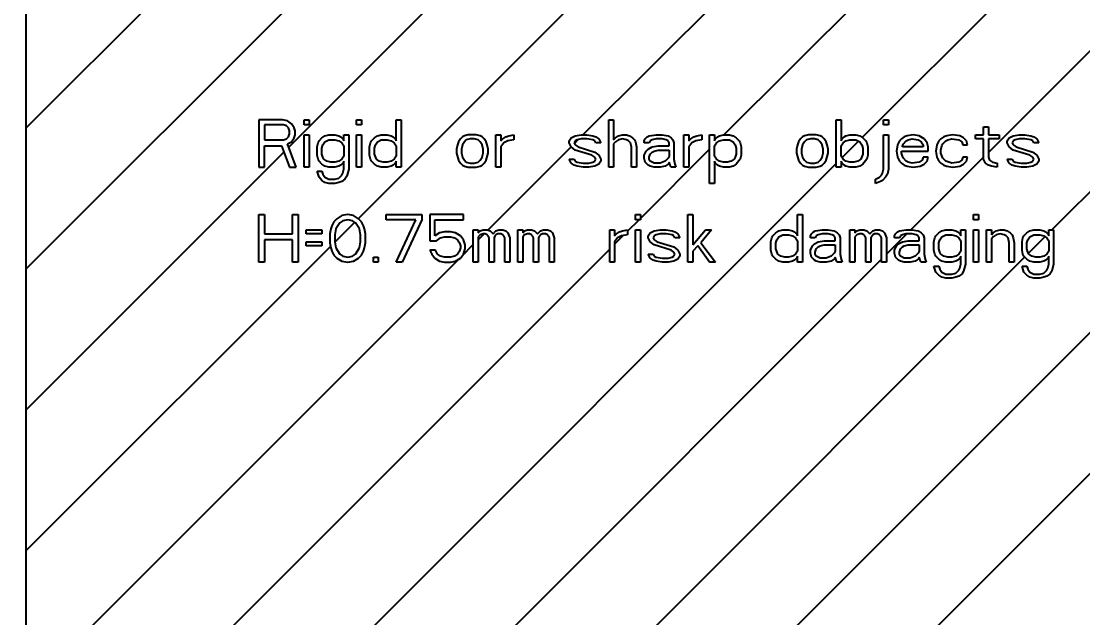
# Model space of a CAD drawing. Header units: millimetres. Extents: x 0 to 420, y 0 to 297.
# Drawn here: x 51.75 to 74.12, y 121.36 to 133.93 of the extents above; entities that cross this region are included whole.
import ezdxf

# ---------------------------------------------------------------- set-up
doc = ezdxf.new("R2010")
doc.units = ezdxf.units.MM
doc.header["$LTSCALE"] = 23.1
doc.layers.get('0').update_dxf_attribs({"linetype": 'CONTINUOUS'})
doc.layers.add('03___PRT_ALL_CURVES', color=7, linetype='CONTINUOUS')
doc.layers.add('06___PRT_ALL_SURFS', color=7, linetype='CONTINUOUS')
doc.styles.get("Standard").update_dxf_attribs({"font": 'txt', "width": 0.8})
doc.dimstyles.new('DIMSTYLE_1', dxfattribs={"dimtxt": 2.5, "dimasz": 3, "dimexe": 1.5, "dimexo": 1.2, "dimtad": 1, "dimdsep": 46, "dimtxsty": 'STANDARD', "dimblk": '_FILLED', "dimblk1": '_FILLED', "dimblk2": '_FILLED', "dimcen": 0.09, "dimazin": 2, "dimtp": 0.01, "dimtm": 0.01, "dimtfac": 1, "dimtofl": 0, "dimtmove": 0, "dimatfit": 3, "dimldrblk": '_FILLED', "dimfxl": 1, "dimtolj": 1, "dimarcsym": 0})

# ---------------------------------------------------------------- blocks, each defined once
blk = doc.blocks.new('_FILLED')
at = {"color": 0, "linetype": 'BYBLOCK'}
blk.add_solid([(0, 0), (-1, 0.1667), (-1, -0.1667)], dxfattribs=at)
blk = doc.blocks.new('*D0')
at = {"color": 7, "linetype": 'CONTINUOUS'}
for p, q in [((51.356, 210.903), (35.787, 210.903)), ((37.287, 210.903), (37.287, 145.203)), ((37.287, 79.503), (37.287, 145.203)), ((52.219, 79.503), (35.787, 79.503))]:
    blk.add_line(p, q, dxfattribs=at)
at = {"color": 7, "linetype": 'CONTINUOUS', "xscale": 3, "yscale": 3, "zscale": 3}
for p, rotation in [((37.287, 210.903), 90), ((37.287, 79.503), 270)]:
    blk.add_blockref('_FILLED', p, dxfattribs=dict(at, rotation=rotation))
at = {"color": 7, "linetype": 'CONTINUOUS', "insert": (34.162, 146.795), "char_height": 2.5, "width": 10, "attachment_point": 2, "rotation": 90, "line_spacing_factor": 0.9}
blk.add_mtext('131.4', dxfattribs=at)

msp = doc.modelspace()

# ---------------------------------------------------------------- linework, layer by layer
at = {"layer": '03___PRT_ALL_CURVES', "color": 7, "linetype": 'CONTINUOUS'}
for p, q in [((51.852, 209.403), (51.852, 96.603)), ((72.131, 131.166), (85.086, 144.121)), ((63.589, 131.534), (73.965, 141.909)), ((58.856, 129.771), (70.597, 141.511)), ((66.559, 131.534), (76.522, 141.497)), ((69.473, 131.478), (79.462, 141.466)), ((51.853, 131.677), (60.173, 139.997)), ((51.853, 128.707), (62.84, 139.694)), ((57.388, 131.272), (65.618, 139.502)), ((57.256, 131.853), (56.756, 131.853)), ((56.756, 131.853), (56.756, 130.853)), ((57.277, 131.747), (56.881, 131.747)), ((56.881, 131.747), (56.881, 131.427)), ((57.36, 131.832), (57.256, 131.853)), ((57.34, 131.725), (57.277, 131.747)), ((57.444, 131.768), (57.36, 131.832)), ((57.506, 131.683), (57.444, 131.768)), ((57.715, 131.853), (57.819, 131.853)), ((57.715, 131.747), (57.715, 131.853)), ((57.819, 131.747), (57.715, 131.747)), ((57.819, 131.853), (57.819, 131.747)), ((58.819, 131.853), (58.923, 131.853)), ((58.819, 131.747), (58.819, 131.853)), ((58.923, 131.747), (58.819, 131.747)), ((58.923, 131.853), (58.923, 131.747)), ((59.652, 131.853), (59.756, 131.853)), ((59.652, 131.406), (59.652, 131.853)), ((59.756, 131.853), (59.756, 130.853)), ((64.131, 131.853), (64.235, 131.853)), ((64.131, 130.853), (64.131, 131.853)), ((64.235, 131.853), (64.235, 131.427)), ((68.923, 131.853), (69.027, 131.853)), ((68.923, 130.853), (68.923, 131.853)), ((69.027, 131.853), (69.027, 131.406)), ((69.923, 131.853), (70.027, 131.853)), ((69.923, 131.747), (69.923, 131.853)), ((70.027, 131.747), (69.923, 131.747)), ((70.027, 131.853), (70.027, 131.747)), ((57.381, 131.683), (57.34, 131.725)), ((57.402, 131.619), (57.381, 131.683)), ((57.381, 131.491), (57.402, 131.555)), ((57.402, 131.555), (57.402, 131.619)), ((57.527, 131.619), (57.506, 131.683)), ((57.506, 131.47), (57.527, 131.534)), ((57.527, 131.534), (57.527, 131.619)), ((57.715, 131.534), (57.819, 131.534)), ((57.715, 130.853), (57.715, 131.534)), ((57.819, 131.534), (57.819, 130.853)), ((58.152, 131.513), (58.235, 131.534)), ((58.235, 131.534), (58.36, 131.534)), ((58.36, 131.534), (58.444, 131.513)), ((58.548, 131.534), (58.652, 131.534)), ((58.548, 131.406), (58.548, 131.534)), ((58.652, 131.534), (58.652, 130.81)), ((58.819, 131.534), (58.923, 131.534)), ((58.819, 130.853), (58.819, 131.534)), ((58.923, 131.534), (58.923, 130.853)), ((59.256, 131.513), (59.34, 131.534)), ((59.34, 131.534), (59.465, 131.534)), ((59.465, 131.534), (59.548, 131.513)), ((61.173, 131.534), (61.09, 131.513)), ((61.34, 131.534), (61.173, 131.534)), ((61.423, 131.513), (61.34, 131.534)), ((61.756, 131.534), (61.86, 131.534)), ((61.756, 130.853), (61.756, 131.534)), ((61.86, 131.534), (61.86, 131.406)), ((62.027, 131.513), (62.131, 131.534)), ((62.131, 131.534), (62.131, 131.427)), ((63.423, 131.513), (63.548, 131.534)), ((63.548, 131.534), (63.673, 131.534)), ((63.673, 131.534), (63.798, 131.513)), ((64.34, 131.513), (64.423, 131.534)), ((64.423, 131.534), (64.506, 131.534)), ((64.506, 131.534), (64.569, 131.513)), ((64.985, 131.513), (65.131, 131.534)), ((65.131, 131.534), (65.256, 131.534)), ((65.256, 131.534), (65.381, 131.513)), ((65.715, 131.534), (65.819, 131.534)), ((65.715, 130.853), (65.715, 131.534)), ((65.819, 131.534), (65.819, 131.406)), ((65.985, 131.513), (66.09, 131.534)), ((66.09, 131.534), (66.09, 131.427)), ((66.256, 131.534), (66.36, 131.534)), ((66.256, 130.513), (66.256, 131.534)), ((66.36, 131.534), (66.36, 131.406)), ((66.465, 131.513), (66.548, 131.534)), ((66.548, 131.534), (66.673, 131.534)), ((66.673, 131.534), (66.756, 131.513)), ((68.34, 131.534), (68.256, 131.513)), ((68.506, 131.534), (68.34, 131.534)), ((68.59, 131.513), (68.506, 131.534)), ((69.131, 131.513), (69.215, 131.534)), ((69.215, 131.534), (69.34, 131.534)), ((69.34, 131.534), (69.423, 131.513)), ((69.923, 131.534), (70.027, 131.534)), ((69.923, 130.81), (69.923, 131.534)), ((70.027, 131.534), (70.027, 130.81)), ((70.548, 131.534), (70.423, 131.513)), ((70.673, 131.513), (70.548, 131.534)), ((71.381, 131.534), (71.256, 131.513)), ((71.527, 131.513), (71.381, 131.534)), ((71.86, 131.534), (72.027, 131.534)), ((71.86, 131.449), (71.86, 131.534)), ((72.027, 131.704), (72.131, 131.704)), ((72.027, 131.534), (72.027, 131.704)), ((72.131, 131.704), (72.131, 131.534)), ((72.131, 131.534), (72.36, 131.534)), ((72.36, 131.534), (72.36, 131.449)), ((72.652, 131.513), (72.777, 131.534)), ((72.777, 131.534), (72.902, 131.534)), ((72.902, 131.534), (73.027, 131.513)), ((56.881, 131.427), (57.277, 131.427)), ((56.881, 131.3), (57.235, 131.3)), ((56.881, 130.853), (56.881, 131.3)), ((57.235, 131.3), (57.402, 130.853)), ((57.277, 131.427), (57.34, 131.449)), ((57.34, 131.449), (57.381, 131.491)), ((57.36, 131.342), (57.444, 131.385)), ((57.548, 130.853), (57.36, 131.342)), ((57.444, 131.385), (57.506, 131.47)), ((57.985, 131.279), (58.006, 131.364)), ((58.006, 131.364), (58.027, 131.406)), ((58.027, 131.406), (58.09, 131.47)), ((58.09, 131.47), (58.152, 131.513)), ((58.09, 131.257), (58.11, 131.321)), ((58.11, 131.321), (58.152, 131.385)), ((58.152, 131.385), (58.235, 131.427)), ((58.235, 131.427), (58.36, 131.427)), ((58.36, 131.427), (58.444, 131.406)), ((58.444, 131.513), (58.485, 131.491)), ((58.444, 131.406), (58.506, 131.364)), ((58.485, 131.491), (58.527, 131.449)), ((58.506, 131.364), (58.548, 131.3)), ((58.527, 131.449), (58.548, 131.406)), ((58.548, 131.3), (58.548, 131.087)), ((59.09, 131.279), (59.11, 131.364)), ((59.11, 131.364), (59.131, 131.406)), ((59.131, 131.406), (59.194, 131.47)), ((59.194, 131.47), (59.256, 131.513)), ((59.194, 131.257), (59.215, 131.321)), ((59.215, 131.321), (59.256, 131.385)), ((59.256, 131.385), (59.34, 131.427)), ((59.34, 131.427), (59.465, 131.427)), ((59.465, 131.427), (59.548, 131.406)), ((59.548, 131.513), (59.59, 131.491)), ((59.548, 131.406), (59.61, 131.364)), ((59.59, 131.491), (59.631, 131.449)), ((59.61, 131.364), (59.652, 131.3)), ((59.631, 131.449), (59.652, 131.406)), ((59.652, 131.3), (59.652, 131.087)), ((60.944, 131.321), (60.923, 131.236)), ((60.965, 131.385), (60.944, 131.321)), ((61.006, 131.449), (60.965, 131.385)), ((61.048, 131.491), (61.006, 131.449)), ((61.048, 131.321), (61.027, 131.236)), ((61.09, 131.513), (61.048, 131.491)), ((61.09, 131.385), (61.048, 131.321)), ((61.131, 131.427), (61.09, 131.385)), ((61.215, 131.449), (61.131, 131.427)), ((61.298, 131.449), (61.215, 131.449)), ((61.381, 131.427), (61.298, 131.449)), ((61.423, 131.385), (61.381, 131.427)), ((61.465, 131.491), (61.423, 131.513)), ((61.465, 131.321), (61.423, 131.385)), ((61.506, 131.449), (61.465, 131.491)), ((61.485, 131.236), (61.465, 131.321)), ((61.548, 131.385), (61.506, 131.449)), ((61.569, 131.321), (61.548, 131.385)), ((61.59, 131.236), (61.569, 131.321)), ((61.86, 131.406), (61.902, 131.449)), ((61.923, 131.364), (61.86, 131.279)), ((61.902, 131.449), (61.965, 131.491)), ((62.006, 131.406), (61.923, 131.364)), ((61.965, 131.491), (62.027, 131.513)), ((62.131, 131.427), (62.006, 131.406)), ((63.298, 131.406), (63.34, 131.47)), ((63.298, 131.364), (63.298, 131.406)), ((63.34, 131.279), (63.298, 131.364)), ((63.34, 131.47), (63.423, 131.513)), ((63.423, 131.406), (63.402, 131.364)), ((63.402, 131.364), (63.423, 131.321)), ((63.408, 131.352), (63.489, 131.434)), ((63.465, 131.427), (63.423, 131.406)), ((63.423, 131.321), (63.485, 131.279)), ((63.548, 131.449), (63.465, 131.427)), ((63.673, 131.449), (63.548, 131.449)), ((63.798, 131.427), (63.673, 131.449)), ((63.798, 131.513), (63.86, 131.491)), ((63.84, 131.406), (63.798, 131.427)), ((63.86, 131.364), (63.84, 131.406)), ((63.86, 131.491), (63.923, 131.449)), ((63.965, 131.364), (63.86, 131.364)), ((63.923, 131.449), (63.965, 131.364)), ((64.235, 131.427), (64.277, 131.47)), ((64.277, 131.385), (64.235, 131.342)), ((64.235, 131.342), (64.235, 130.853)), ((64.277, 131.47), (64.34, 131.513)), ((64.34, 131.427), (64.277, 131.385)), ((64.423, 131.449), (64.34, 131.427)), ((64.506, 131.427), (64.423, 131.449)), ((64.548, 131.406), (64.506, 131.427)), ((64.59, 131.364), (64.548, 131.406)), ((64.569, 131.513), (64.631, 131.47)), ((64.61, 131.279), (64.59, 131.364)), ((64.631, 131.47), (64.673, 131.427)), ((64.673, 131.427), (64.694, 131.385)), ((64.694, 131.385), (64.715, 131.279)), ((64.881, 131.406), (64.902, 131.449)), ((64.881, 131.364), (64.881, 131.406)), ((64.985, 131.364), (64.881, 131.364)), ((64.902, 131.449), (64.944, 131.491)), ((64.944, 131.491), (64.985, 131.513)), ((65.006, 131.406), (64.985, 131.364)), ((65.048, 131.427), (65.006, 131.406)), ((65.131, 131.449), (65.048, 131.427)), ((65.048, 131.279), (65.173, 131.3)), ((65.256, 131.449), (65.131, 131.449)), ((65.173, 131.3), (65.402, 131.3)), ((65.34, 131.427), (65.256, 131.449)), ((65.381, 131.406), (65.34, 131.427)), ((65.381, 131.513), (65.444, 131.47)), ((65.402, 131.364), (65.381, 131.406)), ((65.402, 131.3), (65.402, 131.364)), ((65.444, 131.47), (65.485, 131.427)), ((65.485, 131.427), (65.506, 131.364)), ((65.506, 131.364), (65.506, 131.023)), ((65.819, 131.406), (65.86, 131.449)), ((65.881, 131.364), (65.819, 131.279)), ((65.86, 131.449), (65.923, 131.491)), ((65.965, 131.406), (65.881, 131.364)), ((65.923, 131.491), (65.985, 131.513)), ((66.09, 131.427), (65.965, 131.406)), ((66.36, 131.406), (66.381, 131.449)), ((66.36, 131.3), (66.402, 131.364)), ((66.36, 131.087), (66.36, 131.3)), ((66.381, 131.449), (66.423, 131.491)), ((66.402, 131.364), (66.465, 131.406)), ((66.423, 131.491), (66.465, 131.513)), ((66.465, 131.406), (66.548, 131.427)), ((66.548, 131.427), (66.673, 131.427)), ((66.673, 131.427), (66.756, 131.385)), ((66.756, 131.513), (66.819, 131.47)), ((66.756, 131.385), (66.798, 131.321)), ((66.798, 131.321), (66.819, 131.257)), ((66.819, 131.47), (66.881, 131.406)), ((66.881, 131.406), (66.902, 131.364)), ((66.902, 131.364), (66.923, 131.279)), ((68.11, 131.321), (68.09, 131.236)), ((68.131, 131.385), (68.11, 131.321)), ((68.173, 131.449), (68.131, 131.385)), ((68.215, 131.491), (68.173, 131.449)), ((68.215, 131.321), (68.194, 131.236)), ((68.256, 131.513), (68.215, 131.491)), ((68.256, 131.385), (68.215, 131.321)), ((68.298, 131.427), (68.256, 131.385)), ((68.381, 131.449), (68.298, 131.427)), ((68.465, 131.449), (68.381, 131.449)), ((68.548, 131.427), (68.465, 131.449)), ((68.59, 131.385), (68.548, 131.427)), ((68.631, 131.491), (68.59, 131.513)), ((68.631, 131.321), (68.59, 131.385)), ((68.673, 131.449), (68.631, 131.491)), ((68.652, 131.236), (68.631, 131.321)), ((68.715, 131.385), (68.673, 131.449)), ((68.735, 131.321), (68.715, 131.385)), ((68.756, 131.236), (68.735, 131.321)), ((69.027, 131.406), (69.048, 131.449)), ((69.027, 131.3), (69.069, 131.364)), ((69.027, 131.087), (69.027, 131.3)), ((69.048, 131.449), (69.09, 131.491)), ((69.049, 131.054), (69.395, 131.399)), ((69.069, 131.364), (69.131, 131.406)), ((69.09, 131.491), (69.131, 131.513)), ((69.131, 131.406), (69.215, 131.427)), ((69.215, 131.427), (69.34, 131.427)), ((69.34, 131.427), (69.423, 131.385)), ((69.423, 131.513), (69.485, 131.47)), ((69.423, 131.385), (69.465, 131.321)), ((69.465, 131.321), (69.485, 131.257)), ((69.485, 131.47), (69.548, 131.406)), ((69.548, 131.406), (69.569, 131.364)), ((69.569, 131.364), (69.59, 131.279)), ((70.215, 131.321), (70.194, 131.193)), ((70.256, 131.406), (70.215, 131.321)), ((70.298, 131.449), (70.256, 131.406)), ((70.36, 131.491), (70.298, 131.449)), ((70.319, 131.3), (70.34, 131.342)), ((70.319, 131.279), (70.319, 131.3)), ((70.34, 131.342), (70.402, 131.406)), ((70.423, 131.513), (70.36, 131.491)), ((70.402, 131.406), (70.444, 131.427)), ((70.444, 131.427), (70.527, 131.449)), ((70.527, 131.449), (70.652, 131.427)), ((70.652, 131.427), (70.715, 131.385)), ((70.777, 131.449), (70.673, 131.513)), ((70.715, 131.385), (70.756, 131.321)), ((70.756, 131.321), (70.756, 131.279)), ((70.84, 131.364), (70.777, 131.449)), ((70.86, 131.279), (70.84, 131.364)), ((71.048, 131.321), (71.027, 131.193)), ((71.09, 131.406), (71.048, 131.321)), ((71.131, 131.449), (71.09, 131.406)), ((71.194, 131.491), (71.131, 131.449)), ((71.131, 131.215), (71.152, 131.3)), ((71.152, 131.3), (71.173, 131.342)), ((71.173, 131.342), (71.235, 131.406)), ((71.256, 131.513), (71.194, 131.491)), ((71.235, 131.406), (71.277, 131.427)), ((71.277, 131.427), (71.36, 131.449)), ((71.36, 131.449), (71.506, 131.427)), ((71.506, 131.427), (71.569, 131.385)), ((71.61, 131.47), (71.527, 131.513)), ((71.569, 131.385), (71.59, 131.321)), ((71.59, 131.321), (71.694, 131.321)), ((71.673, 131.406), (71.61, 131.47)), ((71.694, 131.321), (71.673, 131.406)), ((72.027, 131.449), (71.86, 131.449)), ((72.027, 131.023), (72.027, 131.449)), ((72.36, 131.449), (72.131, 131.449)), ((72.131, 131.449), (72.131, 131.066)), ((72.527, 131.406), (72.569, 131.47)), ((72.527, 131.364), (72.527, 131.406)), ((72.569, 131.279), (72.527, 131.364)), ((72.569, 131.47), (72.652, 131.513)), ((72.652, 131.406), (72.631, 131.364)), ((72.631, 131.364), (72.652, 131.321)), ((72.694, 131.427), (72.652, 131.406)), ((72.652, 131.321), (72.715, 131.279)), ((72.777, 131.449), (72.694, 131.427)), ((72.902, 131.449), (72.777, 131.449)), ((73.027, 131.427), (72.902, 131.449)), ((73.027, 131.513), (73.09, 131.491)), ((73.069, 131.406), (73.027, 131.427)), ((73.09, 131.364), (73.069, 131.406)), ((73.09, 131.491), (73.152, 131.449)), ((73.194, 131.364), (73.09, 131.364)), ((73.152, 131.449), (73.194, 131.364)), ((51.853, 125.737), (57.284, 131.169)), ((57.985, 131.108), (57.985, 131.279)), ((58.006, 131.023), (57.985, 131.108)), ((58.09, 131.13), (58.09, 131.257)), ((58.11, 131.066), (58.09, 131.13)), ((58.548, 131.087), (58.506, 131.023)), ((59.09, 131.108), (59.09, 131.279)), ((59.11, 131.023), (59.09, 131.108)), ((59.194, 131.13), (59.194, 131.257)), ((59.235, 131.023), (59.194, 131.13)), ((59.652, 131.087), (59.61, 131.023)), ((60.923, 131.236), (60.923, 131.151)), ((60.923, 131.151), (60.965, 131.002)), ((61.027, 131.236), (61.027, 131.151)), ((61.027, 131.151), (61.048, 131.066)), ((61.465, 131.066), (61.485, 131.151)), ((61.485, 131.151), (61.485, 131.236)), ((61.548, 131.002), (61.59, 131.151)), ((61.584, 129.529), (63.338, 131.282)), ((61.59, 131.151), (61.59, 131.236)), ((61.86, 131.279), (61.86, 130.853)), ((63.423, 131.215), (63.34, 131.279)), ((63.777, 131.108), (63.423, 131.215)), ((63.485, 131.279), (63.84, 131.172)), ((63.84, 131.066), (63.777, 131.108)), ((63.84, 131.172), (63.923, 131.108)), ((63.923, 131.108), (63.965, 131.023)), ((64.61, 130.853), (64.61, 131.279)), ((64.715, 131.279), (64.715, 130.853)), ((64.798, 129.773), (66.256, 131.231)), ((64.881, 131.108), (64.923, 131.193)), ((64.881, 131.045), (64.881, 131.108)), ((64.923, 131.193), (64.965, 131.236)), ((64.965, 131.236), (65.048, 131.279)), ((64.985, 131.066), (65.006, 131.13)), ((65.006, 131.13), (65.048, 131.172)), ((65.048, 131.172), (65.09, 131.193)), ((65.09, 131.193), (65.173, 131.215)), ((65.173, 131.215), (65.402, 131.215)), ((65.402, 131.087), (65.381, 131.045)), ((65.402, 131.215), (65.402, 131.087)), ((65.819, 131.279), (65.819, 130.853)), ((66.402, 131.023), (66.36, 131.087)), ((66.819, 131.13), (66.798, 131.066)), ((66.819, 131.257), (66.819, 131.13)), ((66.923, 131.108), (66.902, 131.023)), ((66.923, 131.279), (66.923, 131.108)), ((68.09, 131.236), (68.09, 131.151)), ((68.09, 131.151), (68.131, 131.002)), ((68.194, 131.236), (68.194, 131.151)), ((68.194, 131.151), (68.215, 131.066)), ((68.631, 131.066), (68.652, 131.151)), ((68.652, 131.151), (68.652, 131.236)), ((68.715, 131.002), (68.756, 131.151)), ((68.756, 131.151), (68.756, 131.236)), ((69.069, 131.023), (69.027, 131.087)), ((69.485, 131.13), (69.444, 131.023)), ((69.485, 131.257), (69.485, 131.13)), ((69.59, 131.108), (69.569, 131.023)), ((69.59, 131.279), (69.59, 131.108)), ((70.194, 131.193), (70.215, 131.066)), ((70.298, 131.193), (70.86, 131.193)), ((70.298, 131.151), (70.298, 131.193)), ((70.319, 131.087), (70.298, 131.151)), ((70.756, 131.279), (70.319, 131.279)), ((70.34, 131.045), (70.319, 131.087)), ((70.86, 131.193), (70.86, 131.279)), ((71.027, 131.193), (71.048, 131.066)), ((71.131, 131.151), (71.131, 131.215)), ((71.173, 131.045), (71.131, 131.151)), ((72.652, 131.215), (72.569, 131.279)), ((73.006, 131.108), (72.652, 131.215)), ((72.715, 131.279), (73.069, 131.172)), ((73.069, 131.066), (73.006, 131.108)), ((73.069, 131.172), (73.152, 131.108)), ((73.152, 131.108), (73.194, 131.023)), ((51.853, 113.858), (68.923, 130.928)), ((56.756, 130.853), (56.881, 130.853)), ((57.402, 130.853), (57.548, 130.853)), ((57.819, 130.853), (57.715, 130.853)), ((58.027, 130.981), (58.006, 131.023)), ((58.09, 130.917), (58.027, 130.981)), ((58.152, 130.874), (58.09, 130.917)), ((58.131, 131.023), (58.11, 131.066)), ((58.194, 130.981), (58.131, 131.023)), ((58.235, 130.853), (58.152, 130.874)), ((58.277, 130.959), (58.194, 130.981)), ((58.36, 130.853), (58.235, 130.853)), ((58.36, 130.959), (58.277, 130.959)), ((58.444, 130.981), (58.36, 130.959)), ((58.444, 130.874), (58.36, 130.853)), ((58.506, 131.023), (58.444, 130.981)), ((58.485, 130.896), (58.444, 130.874)), ((58.527, 130.938), (58.485, 130.896)), ((58.548, 130.981), (58.527, 130.938)), ((58.548, 130.81), (58.548, 130.981)), ((58.923, 130.853), (58.819, 130.853)), ((59.131, 130.981), (59.11, 131.023)), ((59.194, 130.917), (59.131, 130.981)), ((59.256, 130.874), (59.194, 130.917)), ((59.298, 130.981), (59.235, 131.023)), ((59.34, 130.853), (59.256, 130.874)), ((59.381, 130.959), (59.298, 130.981)), ((59.465, 130.853), (59.34, 130.853)), ((59.465, 130.959), (59.381, 130.959)), ((59.548, 130.981), (59.465, 130.959)), ((59.548, 130.874), (59.465, 130.853)), ((59.61, 131.023), (59.548, 130.981)), ((59.59, 130.896), (59.548, 130.874)), ((59.631, 130.938), (59.59, 130.896)), ((59.652, 130.981), (59.631, 130.938)), ((59.652, 130.853), (59.652, 130.981)), ((59.756, 130.853), (59.652, 130.853)), ((60.965, 131.002), (61.006, 130.938)), ((61.006, 130.938), (61.048, 130.896)), ((61.048, 131.066), (61.09, 131.002)), ((61.048, 130.896), (61.09, 130.874)), ((61.09, 131.002), (61.131, 130.959)), ((61.09, 130.874), (61.173, 130.853)), ((61.131, 130.959), (61.215, 130.938)), ((61.173, 130.853), (61.34, 130.853)), ((61.215, 130.938), (61.298, 130.938)), ((61.298, 130.938), (61.381, 130.959)), ((61.34, 130.853), (61.423, 130.874)), ((61.381, 130.959), (61.423, 131.002)), ((61.423, 131.002), (61.465, 131.066)), ((61.423, 130.874), (61.465, 130.896)), ((61.465, 130.896), (61.506, 130.938)), ((61.506, 130.938), (61.548, 131.002)), ((61.86, 130.853), (61.756, 130.853)), ((63.298, 131.023), (63.402, 131.023)), ((63.34, 130.938), (63.298, 131.023)), ((63.402, 130.896), (63.34, 130.938)), ((63.402, 131.023), (63.423, 130.981)), ((63.465, 130.874), (63.402, 130.896)), ((63.423, 130.981), (63.465, 130.959)), ((63.465, 130.959), (63.59, 130.938)), ((63.59, 130.853), (63.465, 130.874)), ((63.59, 130.938), (63.715, 130.938)), ((63.715, 130.853), (63.59, 130.853)), ((63.715, 130.938), (63.798, 130.959)), ((63.84, 130.874), (63.715, 130.853)), ((63.798, 130.959), (63.84, 130.981)), ((63.86, 131.023), (63.84, 131.066)), ((63.84, 130.981), (63.86, 131.023)), ((63.923, 130.917), (63.84, 130.874)), ((63.965, 130.981), (63.923, 130.917)), ((63.965, 131.023), (63.965, 130.981)), ((64.235, 130.853), (64.131, 130.853)), ((64.715, 130.853), (64.61, 130.853)), ((64.902, 130.959), (64.881, 131.045)), ((64.965, 130.896), (64.902, 130.959)), ((65.006, 130.874), (64.965, 130.896)), ((64.985, 131.023), (64.985, 131.066)), ((65.006, 130.981), (64.985, 131.023)), ((65.09, 130.938), (65.006, 130.981)), ((65.09, 130.853), (65.006, 130.874)), ((65.215, 130.938), (65.09, 130.938)), ((65.215, 130.853), (65.09, 130.853)), ((65.319, 130.981), (65.215, 130.938)), ((65.319, 130.874), (65.215, 130.853)), ((65.381, 131.045), (65.319, 130.981)), ((65.381, 130.917), (65.319, 130.874)), ((65.402, 130.959), (65.381, 130.917)), ((65.423, 130.896), (65.402, 130.959)), ((65.444, 130.853), (65.423, 130.896)), ((65.548, 130.853), (65.444, 130.853)), ((65.506, 131.023), (65.527, 130.917)), ((65.527, 130.917), (65.548, 130.853)), ((65.819, 130.853), (65.715, 130.853)), ((66.381, 130.938), (66.36, 130.981)), ((66.36, 130.981), (66.36, 130.513)), ((66.423, 130.896), (66.381, 130.938)), ((66.465, 130.981), (66.402, 131.023)), ((66.465, 130.874), (66.423, 130.896)), ((66.548, 130.959), (66.465, 130.981)), ((66.548, 130.853), (66.465, 130.874)), ((66.631, 130.959), (66.548, 130.959)), ((66.673, 130.853), (66.548, 130.853)), ((66.715, 130.981), (66.631, 130.959)), ((66.756, 130.874), (66.673, 130.853)), ((66.777, 131.023), (66.715, 130.981)), ((66.819, 130.917), (66.756, 130.874)), ((66.798, 131.066), (66.777, 131.023)), ((66.902, 131.023), (66.819, 130.917)), ((68.131, 131.002), (68.173, 130.938)), ((68.173, 130.938), (68.215, 130.896)), ((68.215, 131.066), (68.256, 131.002)), ((68.215, 130.896), (68.256, 130.874)), ((68.256, 131.002), (68.298, 130.959)), ((68.256, 130.874), (68.34, 130.853)), ((68.298, 130.959), (68.381, 130.938)), ((68.34, 130.853), (68.506, 130.853)), ((68.381, 130.938), (68.465, 130.938)), ((68.465, 130.938), (68.548, 130.959)), ((68.506, 130.853), (68.59, 130.874)), ((68.548, 130.959), (68.59, 131.002)), ((68.59, 131.002), (68.631, 131.066)), ((68.59, 130.874), (68.631, 130.896)), ((68.631, 130.896), (68.673, 130.938)), ((68.673, 130.938), (68.715, 131.002)), ((69.027, 130.853), (68.923, 130.853)), ((69.048, 130.938), (69.027, 130.981)), ((69.027, 130.981), (69.027, 130.853)), ((69.09, 130.896), (69.048, 130.938)), ((69.131, 130.981), (69.069, 131.023)), ((69.131, 130.874), (69.09, 130.896)), ((69.215, 130.959), (69.131, 130.981)), ((69.215, 130.853), (69.131, 130.874)), ((69.298, 130.959), (69.215, 130.959)), ((69.34, 130.853), (69.215, 130.853)), ((69.381, 130.981), (69.298, 130.959)), ((69.423, 130.874), (69.34, 130.853)), ((69.444, 131.023), (69.381, 130.981)), ((69.485, 130.917), (69.423, 130.874)), ((69.569, 131.023), (69.485, 130.917)), ((70.215, 131.066), (70.256, 130.981)), ((70.256, 130.981), (70.298, 130.938)), ((70.298, 130.938), (70.36, 130.896)), ((70.402, 130.981), (70.34, 131.045)), ((70.36, 130.896), (70.423, 130.874)), ((70.444, 130.959), (70.402, 130.981)), ((70.423, 130.874), (70.548, 130.853)), ((70.527, 130.938), (70.444, 130.959)), ((70.499, 129.534), (72.027, 131.062)), ((70.673, 130.959), (70.527, 130.938)), ((70.548, 130.853), (70.694, 130.874)), ((70.735, 131.002), (70.673, 130.959)), ((70.694, 130.874), (70.777, 130.917)), ((70.756, 131.066), (70.735, 131.002)), ((70.86, 131.066), (70.756, 131.066)), ((70.777, 130.917), (70.84, 130.981)), ((70.84, 130.981), (70.86, 131.066)), ((71.048, 131.066), (71.09, 130.981)), ((71.09, 130.981), (71.131, 130.938)), ((71.131, 130.938), (71.194, 130.896)), ((71.235, 130.981), (71.173, 131.045)), ((71.194, 130.896), (71.256, 130.874)), ((71.36, 130.938), (71.235, 130.981)), ((71.256, 130.874), (71.381, 130.853)), ((71.506, 130.959), (71.36, 130.938)), ((71.381, 130.853), (71.527, 130.874)), ((71.569, 131.002), (71.506, 130.959)), ((71.527, 130.874), (71.61, 130.917)), ((71.59, 131.066), (71.569, 131.002)), ((71.694, 131.066), (71.59, 131.066)), ((71.61, 130.917), (71.673, 130.981)), ((71.673, 130.981), (71.694, 131.066)), ((72.069, 130.938), (72.027, 131.023)), ((72.131, 130.896), (72.069, 130.938)), ((72.131, 131.066), (72.152, 131.002)), ((72.194, 130.874), (72.131, 130.896)), ((72.152, 131.002), (72.215, 130.959)), ((72.319, 130.853), (72.194, 130.874)), ((72.215, 130.959), (72.319, 130.938)), ((72.319, 130.938), (72.319, 130.853)), ((72.527, 131.023), (72.631, 131.023)), ((72.569, 130.938), (72.527, 131.023)), ((72.631, 130.896), (72.569, 130.938)), ((72.631, 131.023), (72.652, 130.981)), ((72.694, 130.874), (72.631, 130.896)), ((72.652, 130.981), (72.694, 130.959)), ((72.694, 130.959), (72.819, 130.938)), ((72.819, 130.853), (72.694, 130.874)), ((72.819, 130.938), (72.944, 130.938)), ((72.944, 130.853), (72.819, 130.853)), ((72.944, 130.938), (73.027, 130.959)), ((73.069, 130.874), (72.944, 130.853)), ((73.027, 130.959), (73.069, 130.981)), ((73.09, 131.023), (73.069, 131.066)), ((73.069, 130.981), (73.09, 131.023)), ((73.152, 130.917), (73.069, 130.874)), ((73.194, 130.981), (73.152, 130.917)), ((73.194, 131.023), (73.194, 130.981)), ((73.469, 129.534), (74.833, 130.898)), ((57.985, 130.768), (58.09, 130.768)), ((58.027, 130.64), (57.985, 130.768)), ((58.09, 130.576), (58.027, 130.64)), ((58.09, 130.768), (58.11, 130.704)), ((58.11, 130.704), (58.152, 130.64)), ((58.152, 130.64), (58.235, 130.598)), ((58.444, 130.619), (58.506, 130.683)), ((58.506, 130.683), (58.527, 130.725)), ((58.527, 130.725), (58.548, 130.81)), ((58.61, 130.662), (58.569, 130.598)), ((58.652, 130.81), (58.61, 130.662)), ((69.756, 130.598), (69.84, 130.64)), ((69.84, 130.64), (69.881, 130.683)), ((69.881, 130.683), (69.902, 130.725)), ((69.902, 130.725), (69.923, 130.81)), ((69.965, 130.64), (69.902, 130.576)), ((70.006, 130.704), (69.965, 130.64)), ((70.027, 130.81), (70.006, 130.704)), ((58.152, 130.534), (58.09, 130.576)), ((58.235, 130.513), (58.152, 130.534)), ((58.235, 130.598), (58.36, 130.598)), ((58.36, 130.513), (58.235, 130.513)), ((58.36, 130.598), (58.444, 130.619)), ((58.444, 130.534), (58.36, 130.513)), ((58.506, 130.555), (58.444, 130.534)), ((58.569, 130.598), (58.506, 130.555)), ((66.36, 130.513), (66.256, 130.513)), ((69.756, 130.513), (69.756, 130.598)), ((69.86, 130.555), (69.756, 130.513)), ((69.902, 130.576), (69.86, 130.555)), ((56.756, 129.853), (56.881, 129.853)), ((56.756, 128.853), (56.756, 129.853)), ((56.881, 129.853), (56.881, 129.449)), ((57.465, 129.853), (57.59, 129.853)), ((57.465, 129.449), (57.465, 129.853)), ((57.59, 129.853), (57.59, 128.853)), ((58.402, 129.768), (58.34, 129.704)), ((58.506, 129.832), (58.402, 129.768)), ((58.631, 129.853), (58.506, 129.832)), ((58.631, 129.747), (58.527, 129.725)), ((58.756, 129.832), (58.631, 129.853)), ((58.735, 129.725), (58.631, 129.747)), ((58.86, 129.768), (58.756, 129.832)), ((58.923, 129.704), (58.86, 129.768)), ((59.444, 129.853), (60.194, 129.853)), ((59.444, 129.747), (59.444, 129.853)), ((60.069, 129.747), (59.444, 129.747)), ((59.652, 128.853), (60.069, 129.747)), ((60.194, 129.747), (59.777, 128.853)), ((60.194, 129.853), (60.194, 129.747)), ((61.069, 129.853), (60.36, 129.853)), ((60.36, 129.853), (60.36, 129.3)), ((60.465, 129.747), (61.069, 129.747)), ((60.465, 129.406), (60.465, 129.747)), ((61.069, 129.747), (61.069, 129.853)), ((64.527, 129.502), (64.772, 129.747)), ((64.694, 129.853), (64.798, 129.853)), ((64.694, 129.747), (64.694, 129.853)), ((64.798, 129.747), (64.694, 129.747)), ((64.798, 129.853), (64.798, 129.747)), ((65.798, 129.853), (65.902, 129.853)), ((65.798, 128.853), (65.798, 129.853)), ((65.902, 129.853), (65.902, 129.215)), ((68.11, 129.853), (68.215, 129.853)), ((68.11, 129.406), (68.11, 129.853)), ((68.215, 129.853), (68.215, 128.853)), ((71.819, 129.853), (71.923, 129.853)), ((71.819, 129.747), (71.819, 129.853)), ((71.923, 129.747), (71.819, 129.747)), ((71.923, 129.853), (71.923, 129.747)), ((57.756, 129.534), (58.09, 129.534)), ((57.756, 129.449), (57.756, 129.534)), ((58.09, 129.534), (58.09, 129.449)), ((58.277, 129.555), (58.256, 129.449)), ((58.298, 129.619), (58.277, 129.555)), ((58.34, 129.704), (58.298, 129.619)), ((58.381, 129.555), (58.36, 129.427)), ((58.361, 129.275), (58.78, 129.695)), ((58.465, 129.683), (58.381, 129.555)), ((58.527, 129.725), (58.465, 129.683)), ((58.798, 129.683), (58.735, 129.725)), ((58.881, 129.555), (58.798, 129.683)), ((58.902, 129.427), (58.881, 129.555)), ((58.965, 129.619), (58.923, 129.704)), ((58.985, 129.555), (58.965, 129.619)), ((59.006, 129.449), (58.985, 129.555)), ((61.277, 129.534), (61.381, 129.534)), ((61.277, 128.853), (61.277, 129.534)), ((61.381, 129.534), (61.381, 129.47)), ((61.381, 129.47), (61.423, 129.513)), ((61.423, 129.513), (61.485, 129.534)), ((61.485, 129.534), (61.569, 129.534)), ((61.569, 129.534), (61.631, 129.513)), ((61.631, 129.513), (61.694, 129.449)), ((61.694, 129.449), (61.756, 129.513)), ((61.756, 129.513), (61.819, 129.534)), ((61.819, 129.534), (61.902, 129.534)), ((61.902, 129.534), (61.965, 129.513)), ((61.965, 129.513), (62.006, 129.47)), ((62.215, 129.534), (62.319, 129.534)), ((62.215, 128.853), (62.215, 129.534)), ((62.319, 129.534), (62.319, 129.47)), ((62.319, 129.47), (62.36, 129.513)), ((62.36, 129.513), (62.423, 129.534)), ((62.423, 129.534), (62.506, 129.534)), ((62.506, 129.534), (62.569, 129.513)), ((62.569, 129.513), (62.631, 129.449)), ((62.631, 129.449), (62.694, 129.513)), ((62.694, 129.513), (62.756, 129.534)), ((62.756, 129.534), (62.84, 129.534)), ((62.84, 129.534), (62.902, 129.513)), ((62.902, 129.513), (62.944, 129.47)), ((64.152, 129.534), (64.256, 129.534)), ((64.152, 128.853), (64.152, 129.534)), ((64.256, 129.534), (64.256, 129.406)), ((64.36, 129.491), (64.423, 129.513)), ((64.423, 129.513), (64.527, 129.534)), ((64.527, 129.534), (64.527, 129.427)), ((64.694, 129.534), (64.798, 129.534)), ((64.694, 128.853), (64.694, 129.534)), ((64.798, 129.534), (64.798, 128.853)), ((65.006, 129.47), (65.09, 129.513)), ((65.09, 129.513), (65.215, 129.534)), ((65.215, 129.534), (65.34, 129.534)), ((65.34, 129.534), (65.465, 129.513)), ((65.465, 129.513), (65.527, 129.491)), ((65.902, 129.215), (66.173, 129.534)), ((66.298, 129.534), (66.069, 129.257)), ((66.173, 129.534), (66.298, 129.534)), ((67.652, 129.47), (67.715, 129.513)), ((67.715, 129.513), (67.798, 129.534)), ((67.798, 129.534), (67.923, 129.534)), ((67.923, 129.534), (68.006, 129.513)), ((68.006, 129.513), (68.048, 129.491)), ((68.444, 129.491), (68.485, 129.513)), ((68.485, 129.513), (68.631, 129.534)), ((68.631, 129.534), (68.756, 129.534)), ((68.756, 129.534), (68.881, 129.513)), ((68.881, 129.513), (68.944, 129.47)), ((69.215, 129.534), (69.319, 129.534)), ((69.215, 128.853), (69.215, 129.534)), ((69.319, 129.534), (69.319, 129.47)), ((69.319, 129.47), (69.36, 129.513)), ((69.36, 129.513), (69.423, 129.534)), ((69.423, 129.534), (69.506, 129.534)), ((69.506, 129.534), (69.569, 129.513)), ((69.569, 129.513), (69.631, 129.449)), ((69.631, 129.449), (69.694, 129.513)), ((69.694, 129.513), (69.756, 129.534)), ((69.756, 129.534), (69.84, 129.534)), ((69.84, 129.534), (69.902, 129.513)), ((69.902, 129.513), (69.944, 129.47)), ((70.215, 129.491), (70.256, 129.513)), ((70.256, 129.513), (70.402, 129.534)), ((70.402, 129.534), (70.527, 129.534)), ((70.527, 129.534), (70.652, 129.513)), ((70.652, 129.513), (70.715, 129.47)), ((71.09, 129.47), (71.152, 129.513)), ((71.152, 129.513), (71.235, 129.534)), ((71.235, 129.534), (71.36, 129.534)), ((71.36, 129.534), (71.444, 129.513)), ((71.444, 129.513), (71.485, 129.491)), ((71.548, 129.534), (71.652, 129.534)), ((71.548, 129.406), (71.548, 129.534)), ((71.652, 129.534), (71.652, 128.81)), ((71.819, 129.534), (71.923, 129.534)), ((71.819, 128.853), (71.819, 129.534)), ((71.923, 129.534), (71.923, 128.853)), ((72.09, 129.534), (72.194, 129.534)), ((72.09, 128.853), (72.09, 129.534)), ((72.194, 129.534), (72.194, 129.427)), ((72.235, 129.47), (72.298, 129.513)), ((72.298, 129.513), (72.381, 129.534)), ((72.381, 129.534), (72.465, 129.534)), ((72.465, 129.534), (72.527, 129.513)), ((72.527, 129.513), (72.59, 129.47)), ((72.944, 129.47), (73.006, 129.513)), ((73.006, 129.513), (73.09, 129.534)), ((73.09, 129.534), (73.215, 129.534)), ((73.215, 129.534), (73.298, 129.513)), ((73.298, 129.513), (73.34, 129.491)), ((73.402, 129.534), (73.506, 129.534)), ((73.402, 129.406), (73.402, 129.534)), ((73.506, 129.534), (73.506, 128.81)), ((56.881, 129.449), (57.465, 129.449)), ((57.465, 129.321), (56.881, 129.321)), ((56.881, 129.321), (56.881, 128.853)), ((57.465, 128.853), (57.465, 129.321)), ((58.09, 129.449), (57.756, 129.449)), ((58.256, 129.449), (58.256, 129.257)), ((58.36, 129.427), (58.36, 129.279)), ((58.902, 129.279), (58.902, 129.427)), ((59.006, 129.257), (59.006, 129.449)), ((60.36, 129.3), (60.506, 129.3)), ((60.569, 129.47), (60.465, 129.406)), ((60.506, 129.3), (60.59, 129.364)), ((60.673, 129.491), (60.569, 129.47)), ((60.59, 129.364), (60.673, 129.385)), ((60.798, 129.491), (60.673, 129.491)), ((60.673, 129.385), (60.798, 129.385)), ((60.902, 129.47), (60.798, 129.491)), ((60.798, 129.385), (60.881, 129.364)), ((60.881, 129.364), (60.944, 129.321)), ((61.006, 129.406), (60.902, 129.47)), ((60.944, 129.321), (60.985, 129.257)), ((61.069, 129.321), (61.006, 129.406)), ((61.11, 129.215), (61.069, 129.321)), ((61.381, 129.326), (61.504, 129.449)), ((61.423, 129.427), (61.381, 129.385)), ((61.381, 129.385), (61.381, 128.853)), ((61.485, 129.449), (61.423, 129.427)), ((61.527, 129.449), (61.485, 129.449)), ((61.569, 129.427), (61.527, 129.449)), ((61.59, 129.406), (61.569, 129.427)), ((61.61, 129.364), (61.59, 129.406)), ((61.61, 128.853), (61.61, 129.364)), ((61.735, 129.406), (61.715, 129.364)), ((61.715, 129.364), (61.715, 128.853)), ((61.756, 129.427), (61.735, 129.406)), ((61.798, 129.449), (61.756, 129.427)), ((61.86, 129.449), (61.798, 129.449)), ((61.902, 129.427), (61.86, 129.449)), ((61.923, 129.406), (61.902, 129.427)), ((61.944, 129.364), (61.923, 129.406)), ((61.944, 128.853), (61.944, 129.364)), ((62.006, 129.47), (62.048, 129.364)), ((62.048, 129.364), (62.048, 128.853)), ((62.36, 129.427), (62.319, 129.385)), ((62.319, 129.385), (62.319, 128.853)), ((62.423, 129.449), (62.36, 129.427)), ((62.465, 129.449), (62.423, 129.449)), ((62.506, 129.427), (62.465, 129.449)), ((62.527, 129.406), (62.506, 129.427)), ((62.548, 129.364), (62.527, 129.406)), ((62.548, 128.853), (62.548, 129.364)), ((62.673, 129.406), (62.652, 129.364)), ((62.652, 129.364), (62.652, 128.853)), ((62.694, 129.427), (62.673, 129.406)), ((62.735, 129.449), (62.694, 129.427)), ((62.798, 129.449), (62.735, 129.449)), ((62.84, 129.427), (62.798, 129.449)), ((62.86, 129.406), (62.84, 129.427)), ((62.881, 129.364), (62.86, 129.406)), ((62.881, 128.853), (62.881, 129.364)), ((62.944, 129.47), (62.985, 129.364)), ((62.985, 129.364), (62.985, 128.853)), ((64.256, 129.406), (64.298, 129.449)), ((64.256, 129.231), (64.438, 129.412)), ((64.319, 129.364), (64.256, 129.279)), ((64.298, 129.449), (64.36, 129.491)), ((64.402, 129.406), (64.319, 129.364)), ((64.527, 129.427), (64.402, 129.406)), ((64.965, 129.406), (65.006, 129.47)), ((64.965, 129.364), (64.965, 129.406)), ((65.006, 129.279), (64.965, 129.364)), ((65.09, 129.406), (65.069, 129.364)), ((65.069, 129.364), (65.09, 129.321)), ((65.131, 129.427), (65.09, 129.406)), ((65.09, 129.321), (65.152, 129.279)), ((65.215, 129.449), (65.131, 129.427)), ((65.34, 129.449), (65.215, 129.449)), ((65.465, 129.427), (65.34, 129.449)), ((65.506, 129.406), (65.465, 129.427)), ((65.527, 129.364), (65.506, 129.406)), ((65.527, 129.491), (65.59, 129.449)), ((65.631, 129.364), (65.527, 129.364)), ((65.59, 129.449), (65.631, 129.364)), ((67.548, 129.279), (67.569, 129.364)), ((67.569, 129.364), (67.59, 129.406)), ((67.59, 129.406), (67.652, 129.47)), ((67.652, 129.257), (67.673, 129.321)), ((67.673, 129.321), (67.715, 129.385)), ((67.715, 129.385), (67.798, 129.427)), ((67.798, 129.427), (67.923, 129.427)), ((67.923, 129.427), (68.006, 129.406)), ((68.006, 129.406), (68.069, 129.364)), ((68.048, 129.491), (68.09, 129.449)), ((68.069, 129.364), (68.11, 129.3)), ((68.09, 129.449), (68.11, 129.406)), ((68.11, 129.3), (68.11, 129.087)), ((68.381, 129.406), (68.402, 129.449)), ((68.381, 129.364), (68.381, 129.406)), ((68.485, 129.364), (68.381, 129.364)), ((68.402, 129.449), (68.444, 129.491)), ((68.506, 129.406), (68.485, 129.364)), ((68.548, 129.427), (68.506, 129.406)), ((68.631, 129.449), (68.548, 129.427)), ((68.548, 129.279), (68.673, 129.3)), ((68.756, 129.449), (68.631, 129.449)), ((68.673, 129.3), (68.902, 129.3)), ((68.84, 129.427), (68.756, 129.449)), ((68.881, 129.406), (68.84, 129.427)), ((68.902, 129.364), (68.881, 129.406)), ((68.902, 129.3), (68.902, 129.364)), ((68.944, 129.47), (68.985, 129.427)), ((68.985, 129.427), (69.006, 129.364)), ((69.006, 129.364), (69.006, 129.023)), ((69.36, 129.427), (69.319, 129.385)), ((69.319, 129.385), (69.319, 128.853)), ((69.423, 129.449), (69.36, 129.427)), ((69.465, 129.449), (69.423, 129.449)), ((69.506, 129.427), (69.465, 129.449)), ((69.527, 129.406), (69.506, 129.427)), ((69.548, 129.364), (69.527, 129.406)), ((69.548, 128.853), (69.548, 129.364)), ((69.673, 129.406), (69.652, 129.364)), ((69.652, 129.364), (69.652, 128.853)), ((69.694, 129.427), (69.673, 129.406)), ((69.735, 129.449), (69.694, 129.427)), ((69.798, 129.449), (69.735, 129.449)), ((69.84, 129.427), (69.798, 129.449)), ((69.86, 129.406), (69.84, 129.427)), ((69.881, 129.364), (69.86, 129.406)), ((69.881, 128.853), (69.881, 129.364)), ((69.944, 129.47), (69.985, 129.364)), ((69.985, 129.02), (70.414, 129.449)), ((69.985, 129.364), (69.985, 128.853)), ((70.152, 129.406), (70.173, 129.449)), ((70.152, 129.364), (70.152, 129.406)), ((70.256, 129.364), (70.152, 129.364)), ((70.173, 129.449), (70.215, 129.491)), ((70.277, 129.406), (70.256, 129.364)), ((70.319, 129.427), (70.277, 129.406)), ((70.402, 129.449), (70.319, 129.427)), ((70.319, 129.279), (70.444, 129.3)), ((70.527, 129.449), (70.402, 129.449)), ((70.444, 129.3), (70.673, 129.3)), ((70.61, 129.427), (70.527, 129.449)), ((70.652, 129.406), (70.61, 129.427)), ((70.673, 129.364), (70.652, 129.406)), ((70.673, 129.3), (70.673, 129.364)), ((70.715, 129.47), (70.756, 129.427)), ((70.756, 129.427), (70.777, 129.364)), ((70.777, 129.364), (70.777, 129.023)), ((70.985, 129.279), (71.006, 129.364)), ((71.006, 129.364), (71.027, 129.406)), ((71.027, 129.406), (71.09, 129.47)), ((71.09, 129.257), (71.11, 129.321)), ((71.11, 129.321), (71.152, 129.385)), ((71.152, 129.385), (71.235, 129.427)), ((71.235, 129.427), (71.36, 129.427)), ((71.36, 129.427), (71.444, 129.406)), ((71.444, 129.406), (71.506, 129.364)), ((71.485, 129.491), (71.527, 129.449)), ((71.506, 129.364), (71.548, 129.3)), ((71.527, 129.449), (71.548, 129.406)), ((71.548, 129.3), (71.548, 129.087)), ((72.194, 129.427), (72.235, 129.47)), ((72.235, 129.385), (72.194, 129.342)), ((72.194, 129.342), (72.194, 128.853)), ((72.298, 129.427), (72.235, 129.385)), ((72.381, 129.449), (72.298, 129.427)), ((72.465, 129.427), (72.381, 129.449)), ((72.506, 129.406), (72.465, 129.427)), ((72.548, 129.364), (72.506, 129.406)), ((72.569, 129.257), (72.548, 129.364)), ((72.59, 129.47), (72.631, 129.427)), ((72.631, 129.427), (72.652, 129.364)), ((72.652, 129.364), (72.673, 129.257)), ((72.84, 129.279), (72.86, 129.364)), ((72.86, 129.364), (72.881, 129.406)), ((72.881, 129.406), (72.944, 129.47)), ((72.944, 129.257), (72.965, 129.321)), ((72.965, 129.321), (73.006, 129.385)), ((72.976, 129.042), (73.324, 129.389)), ((73.006, 129.385), (73.09, 129.427)), ((73.09, 129.427), (73.215, 129.427)), ((73.215, 129.427), (73.298, 129.406)), ((73.298, 129.406), (73.36, 129.364)), ((73.34, 129.491), (73.381, 129.449)), ((73.36, 129.364), (73.402, 129.3)), ((73.381, 129.449), (73.402, 129.406)), ((73.382, 129.447), (73.402, 129.467)), ((73.402, 129.3), (73.402, 129.087)), ((51.853, 122.767), (58.27, 129.185)), ((51.853, 116.828), (64.152, 129.127)), ((57.756, 129.279), (58.09, 129.279)), ((57.756, 129.193), (57.756, 129.279)), ((58.09, 129.193), (57.756, 129.193)), ((58.09, 129.279), (58.09, 129.193)), ((58.256, 129.257), (58.277, 129.151)), ((58.277, 129.151), (58.298, 129.087)), ((58.298, 129.087), (58.34, 129.002)), ((58.36, 129.279), (58.381, 129.151)), ((58.381, 129.151), (58.465, 129.023)), ((58.798, 129.023), (58.881, 129.151)), ((58.881, 129.151), (58.902, 129.279)), ((58.923, 129.002), (58.965, 129.087)), ((58.965, 129.087), (58.985, 129.151)), ((58.985, 129.151), (59.006, 129.257)), ((60.485, 129.108), (60.36, 129.108)), ((60.36, 129.108), (60.402, 129.023)), ((60.527, 129.023), (60.485, 129.108)), ((60.985, 129.087), (60.944, 129.023)), ((60.985, 129.257), (61.006, 129.193)), ((61.006, 129.151), (60.985, 129.087)), ((61.006, 129.193), (61.006, 129.151)), ((61.041, 128.986), (61.277, 129.222)), ((61.069, 129.023), (61.11, 129.13)), ((61.11, 129.13), (61.11, 129.215)), ((64.256, 129.279), (64.256, 128.853)), ((65.09, 129.215), (65.006, 129.279)), ((65.444, 129.108), (65.09, 129.215)), ((65.152, 129.279), (65.506, 129.172)), ((65.506, 129.066), (65.444, 129.108)), ((65.506, 129.172), (65.59, 129.108)), ((65.527, 129.023), (65.506, 129.066)), ((65.59, 129.108), (65.631, 129.023)), ((66.006, 129.193), (65.902, 129.087)), ((65.902, 129.087), (65.902, 128.853)), ((66.256, 128.853), (66.006, 129.193)), ((66.069, 129.257), (66.381, 128.853)), ((67.548, 129.108), (67.548, 129.279)), ((67.569, 129.023), (67.548, 129.108)), ((67.652, 129.13), (67.652, 129.257)), ((67.694, 129.023), (67.652, 129.13)), ((68.11, 129.087), (68.069, 129.023)), ((68.381, 129.108), (68.423, 129.193)), ((68.381, 129.045), (68.381, 129.108)), ((68.423, 129.193), (68.465, 129.236)), ((68.465, 129.236), (68.548, 129.279)), ((68.485, 129.066), (68.506, 129.13)), ((68.485, 129.023), (68.485, 129.066)), ((68.506, 129.13), (68.548, 129.172)), ((68.548, 129.172), (68.59, 129.193)), ((68.59, 129.193), (68.673, 129.215)), ((68.673, 129.215), (68.902, 129.215)), ((68.902, 129.087), (68.881, 129.045)), ((68.902, 129.215), (68.902, 129.087)), ((70.152, 129.108), (70.194, 129.193)), ((70.152, 129.045), (70.152, 129.108)), ((70.194, 129.193), (70.235, 129.236)), ((70.235, 129.236), (70.319, 129.279)), ((70.256, 129.066), (70.277, 129.13)), ((70.256, 129.023), (70.256, 129.066)), ((70.277, 129.13), (70.319, 129.172)), ((70.319, 129.172), (70.36, 129.193)), ((70.36, 129.193), (70.444, 129.215)), ((70.444, 129.215), (70.673, 129.215)), ((70.673, 129.087), (70.652, 129.045)), ((70.673, 129.215), (70.673, 129.087)), ((70.985, 129.108), (70.985, 129.279)), ((71.006, 129.023), (70.985, 129.108)), ((71.09, 129.13), (71.09, 129.257)), ((71.11, 129.066), (71.09, 129.13)), ((71.131, 129.023), (71.11, 129.066)), ((71.548, 129.087), (71.506, 129.023)), ((72.569, 128.853), (72.569, 129.257)), ((72.673, 129.257), (72.673, 128.853)), ((72.84, 129.108), (72.84, 129.279)), ((72.86, 129.023), (72.84, 129.108)), ((72.944, 129.13), (72.944, 129.257)), ((72.965, 129.066), (72.944, 129.13)), ((72.985, 129.023), (72.965, 129.066)), ((73.402, 129.087), (73.36, 129.023)), ((51.852, 107.918), (72.898, 128.963)), ((51.852, 104.948), (75.819, 128.914)), ((51.852, 101.978), (78.756, 128.882)), ((51.853, 119.798), (60.973, 128.918)), ((51.853, 110.888), (69.881, 128.916)), ((56.881, 128.853), (56.756, 128.853)), ((57.59, 128.853), (57.465, 128.853)), ((58.34, 129.002), (58.402, 128.938)), ((58.402, 128.938), (58.506, 128.874)), ((58.465, 129.023), (58.527, 128.981)), ((58.506, 128.874), (58.631, 128.853)), ((58.527, 128.981), (58.631, 128.959)), ((58.631, 128.959), (58.735, 128.981)), ((58.631, 128.853), (58.756, 128.874)), ((58.735, 128.981), (58.798, 129.023)), ((58.756, 128.874), (58.86, 128.938)), ((58.86, 128.938), (58.923, 129.002)), ((59.173, 128.959), (59.277, 128.959)), ((59.173, 128.853), (59.173, 128.959)), ((59.277, 128.853), (59.173, 128.853)), ((59.277, 128.959), (59.277, 128.853)), ((59.777, 128.853), (59.652, 128.853)), ((60.402, 129.023), (60.465, 128.938)), ((60.465, 128.938), (60.569, 128.874)), ((60.59, 128.981), (60.527, 129.023)), ((60.569, 128.874), (60.673, 128.853)), ((60.673, 128.959), (60.59, 128.981)), ((60.798, 128.959), (60.673, 128.959)), ((60.673, 128.853), (60.798, 128.853)), ((60.881, 128.981), (60.798, 128.959)), ((60.798, 128.853), (60.902, 128.874)), ((60.944, 129.023), (60.881, 128.981)), ((60.902, 128.874), (61.006, 128.938)), ((61.006, 128.938), (61.069, 129.023)), ((61.381, 128.853), (61.277, 128.853)), ((61.715, 128.853), (61.61, 128.853)), ((62.048, 128.853), (61.944, 128.853)), ((62.319, 128.853), (62.215, 128.853)), ((62.652, 128.853), (62.548, 128.853)), ((62.985, 128.853), (62.881, 128.853)), ((64.256, 128.853), (64.152, 128.853)), ((64.798, 128.853), (64.694, 128.853)), ((64.965, 129.023), (65.069, 129.023)), ((65.006, 128.938), (64.965, 129.023)), ((65.069, 128.896), (65.006, 128.938)), ((65.069, 129.023), (65.09, 128.981)), ((65.131, 128.874), (65.069, 128.896)), ((65.09, 128.981), (65.131, 128.959)), ((65.131, 128.959), (65.256, 128.938)), ((65.256, 128.853), (65.131, 128.874)), ((65.256, 128.938), (65.381, 128.938)), ((65.381, 128.853), (65.256, 128.853)), ((65.381, 128.938), (65.465, 128.959)), ((65.506, 128.874), (65.381, 128.853)), ((65.465, 128.959), (65.506, 128.981)), ((65.506, 128.981), (65.527, 129.023)), ((65.59, 128.917), (65.506, 128.874)), ((65.631, 128.981), (65.59, 128.917)), ((65.631, 129.023), (65.631, 128.981)), ((65.902, 128.853), (65.798, 128.853)), ((66.381, 128.853), (66.256, 128.853)), ((67.59, 128.981), (67.569, 129.023)), ((67.652, 128.917), (67.59, 128.981)), ((67.715, 128.874), (67.652, 128.917)), ((67.756, 128.981), (67.694, 129.023)), ((67.798, 128.853), (67.715, 128.874)), ((67.84, 128.959), (67.756, 128.981)), ((67.923, 128.853), (67.798, 128.853)), ((67.923, 128.959), (67.84, 128.959)), ((68.006, 128.981), (67.923, 128.959)), ((68.006, 128.874), (67.923, 128.853)), ((68.069, 129.023), (68.006, 128.981)), ((68.048, 128.896), (68.006, 128.874)), ((68.09, 128.938), (68.048, 128.896)), ((68.11, 128.981), (68.09, 128.938)), ((68.11, 128.853), (68.11, 128.981)), ((68.215, 128.853), (68.11, 128.853)), ((68.402, 128.959), (68.381, 129.045)), ((68.465, 128.896), (68.402, 128.959)), ((68.506, 128.874), (68.465, 128.896)), ((68.506, 128.981), (68.485, 129.023)), ((68.59, 128.938), (68.506, 128.981)), ((68.59, 128.853), (68.506, 128.874)), ((68.715, 128.938), (68.59, 128.938)), ((68.715, 128.853), (68.59, 128.853)), ((68.819, 128.981), (68.715, 128.938)), ((68.819, 128.874), (68.715, 128.853)), ((68.881, 129.045), (68.819, 128.981)), ((68.881, 128.917), (68.819, 128.874)), ((68.902, 128.959), (68.881, 128.917)), ((68.923, 128.896), (68.902, 128.959)), ((68.944, 128.853), (68.923, 128.896)), ((69.048, 128.853), (68.944, 128.853)), ((69.006, 129.023), (69.027, 128.917)), ((69.027, 128.917), (69.048, 128.853)), ((69.319, 128.853), (69.215, 128.853)), ((69.652, 128.853), (69.548, 128.853)), ((69.985, 128.853), (69.881, 128.853)), ((70.173, 128.959), (70.152, 129.045)), ((70.235, 128.896), (70.173, 128.959)), ((70.277, 128.874), (70.235, 128.896)), ((70.277, 128.981), (70.256, 129.023)), ((70.36, 128.938), (70.277, 128.981)), ((70.36, 128.853), (70.277, 128.874)), ((70.485, 128.938), (70.36, 128.938)), ((70.485, 128.853), (70.36, 128.853)), ((70.59, 128.981), (70.485, 128.938)), ((70.59, 128.874), (70.485, 128.853)), ((70.652, 129.045), (70.59, 128.981)), ((70.652, 128.917), (70.59, 128.874)), ((70.673, 128.959), (70.652, 128.917)), ((70.694, 128.896), (70.673, 128.959)), ((70.715, 128.853), (70.694, 128.896)), ((70.819, 128.853), (70.715, 128.853)), ((70.777, 129.023), (70.798, 128.917)), ((70.798, 128.917), (70.819, 128.853)), ((71.027, 128.981), (71.006, 129.023)), ((71.09, 128.917), (71.027, 128.981)), ((71.152, 128.874), (71.09, 128.917)), ((71.194, 128.981), (71.131, 129.023)), ((71.235, 128.853), (71.152, 128.874)), ((71.277, 128.959), (71.194, 128.981)), ((71.36, 128.853), (71.235, 128.853)), ((71.36, 128.959), (71.277, 128.959)), ((71.444, 128.981), (71.36, 128.959)), ((71.444, 128.874), (71.36, 128.853)), ((71.506, 129.023), (71.444, 128.981)), ((71.485, 128.896), (71.444, 128.874)), ((71.527, 128.938), (71.485, 128.896)), ((71.548, 128.981), (71.527, 128.938)), ((71.548, 128.81), (71.548, 128.981)), ((71.923, 128.853), (71.819, 128.853)), ((72.194, 128.853), (72.09, 128.853)), ((72.673, 128.853), (72.569, 128.853)), ((72.881, 128.981), (72.86, 129.023)), ((72.944, 128.917), (72.881, 128.981)), ((73.006, 128.874), (72.944, 128.917)), ((73.048, 128.981), (72.985, 129.023)), ((73.09, 128.853), (73.006, 128.874)), ((73.131, 128.959), (73.048, 128.981)), ((73.215, 128.853), (73.09, 128.853)), ((73.215, 128.959), (73.131, 128.959)), ((73.298, 128.981), (73.215, 128.959)), ((73.298, 128.874), (73.215, 128.853)), ((73.36, 129.023), (73.298, 128.981)), ((73.34, 128.896), (73.298, 128.874)), ((73.381, 128.938), (73.34, 128.896)), ((73.402, 128.981), (73.381, 128.938)), ((73.402, 128.81), (73.402, 128.981)), ((70.985, 128.768), (71.09, 128.768)), ((71.027, 128.64), (70.985, 128.768)), ((71.09, 128.576), (71.027, 128.64)), ((71.09, 128.768), (71.11, 128.704)), ((71.11, 128.704), (71.152, 128.64)), ((71.152, 128.64), (71.235, 128.598)), ((71.36, 128.598), (71.444, 128.619)), ((71.444, 128.619), (71.506, 128.683)), ((71.506, 128.683), (71.527, 128.725)), ((71.527, 128.725), (71.548, 128.81)), ((71.61, 128.662), (71.569, 128.598)), ((71.652, 128.81), (71.61, 128.662)), ((72.84, 128.768), (72.944, 128.768)), ((72.881, 128.64), (72.84, 128.768)), ((72.944, 128.576), (72.881, 128.64)), ((72.944, 128.768), (72.965, 128.704)), ((72.965, 128.704), (73.006, 128.64)), ((73.006, 128.64), (73.09, 128.598)), ((73.215, 128.598), (73.298, 128.619)), ((73.298, 128.619), (73.36, 128.683)), ((73.36, 128.683), (73.381, 128.725)), ((73.381, 128.725), (73.402, 128.81)), ((73.465, 128.662), (73.423, 128.598)), ((73.506, 128.81), (73.465, 128.662)), ((71.152, 128.534), (71.09, 128.576)), ((71.235, 128.513), (71.152, 128.534)), ((71.235, 128.598), (71.36, 128.598)), ((71.36, 128.513), (71.235, 128.513)), ((71.444, 128.534), (71.36, 128.513)), ((71.506, 128.555), (71.444, 128.534)), ((71.569, 128.598), (71.506, 128.555)), ((73.006, 128.534), (72.944, 128.576)), ((73.09, 128.513), (73.006, 128.534)), ((73.09, 128.598), (73.215, 128.598)), ((73.215, 128.513), (73.09, 128.513)), ((73.298, 128.534), (73.215, 128.513)), ((73.36, 128.555), (73.298, 128.534)), ((73.423, 128.598), (73.36, 128.555))]:
    msp.add_line(p, q, dxfattribs=at)
at = {"layer": '06___PRT_ALL_SURFS', "color": 7, "linetype": 'CONTINUOUS'}
msp.add_line((51.852, 209.407), (51.852, 95.799), dxfattribs=at)

# ---------------------------------------------------------------- dimensions: what is measured, and where the dimension line sits
at = {"color": 7, "linetype": 'CONTINUOUS'}
dim = msp.add_linear_dim(base=(37.287, 79.503), p1=(52.556, 210.903), p2=(53.419, 79.503), angle=270, dimstyle='DIMSTYLE_1', dxfattribs=at)
dim.commit()
dim.dimension.update_dxf_attribs({"geometry": '*D0', "text_midpoint": (37.287, 147.108), "dimtype": 160})

doc.saveas('drawing.dxf')
